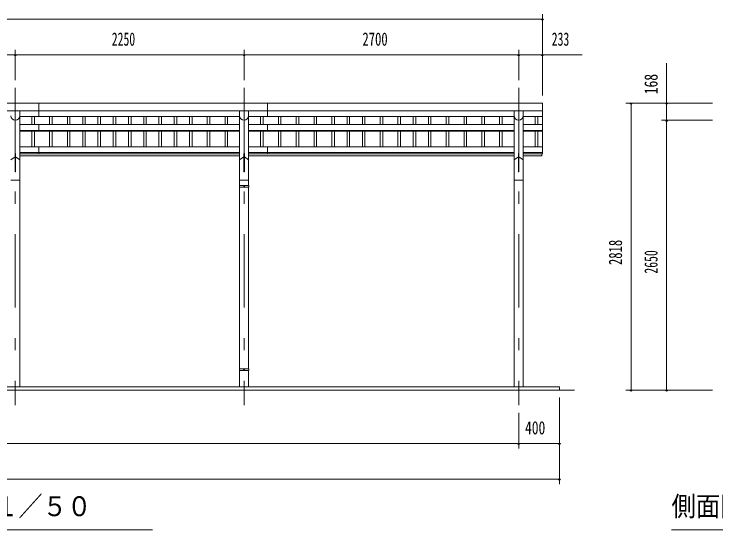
# Model space of a CAD drawing. Units: millimetres, scale not verified, with parts at other scales. Extents: x -25847 to 25859, y -10500 to 10500.
# Drawn here: x 3224 to 10126, y 420 to 5489 of the extents above; entities that cross this region are included whole.
import ezdxf
from ezdxf.enums import TextEntityAlignment as Align

# ---------------------------------------------------------------- set-up
doc = ezdxf.new("R2010")
doc.units = ezdxf.units.MM
doc.header["$LTSCALE"] = 60
doc.linetypes.add('USER3', pattern=[24, 12, -5, 2, -5])
for name, color, linetype, lineweight in [('0-2_1-05BOLD', 7, 'Continuous', 18), ('0-3_1-25CENTER', 3, 'USER3', 18), ('0-4_1-45THIN', 4, 'Continuous', 18), ('0-5_1-55DIM', 3, 'Continuous', 18)]:
    doc.layers.add(name, color=color, linetype=linetype, lineweight=lineweight)
doc.styles.add('ＭＳ ゴシック', font='')
doc.styles.get('ＭＳ ゴシック').set_extended_font_data('MS Gothic')

msp = doc.modelspace()

# ---------------------------------------------------------------- linework, layer by layer
at = {"layer": '0-2_1-05BOLD'}
for p, q in [((3466.44, 4614.67), (3466.44, 4482.27)), ((5716.44, 4614.67), (5716.44, 4482.27)), ((8419.43, 4614.67), (8419.43, 4115.47)), ((-2246.57, 4537.52), (8419.43, 4537.52)), ((3280.98, 4537.52), (3280.98, 1824.67)), ((5441.88, 4537.52), (5441.88, 3802.67)), ((5530.99, 4537.52), (5530.99, 3802.67)), ((8141.88, 4537.52), (8141.88, 1824.67)), ((8230.98, 4537.52), (8230.98, 1824.67)), ((5441.89, 4482.27), (3280.98, 4482.27)), ((8141.88, 4482.27), (5530.99, 4482.27)), ((8230.98, 4482.27), (8419.43, 4482.27)), ((3280.98, 4402.96), (5441.89, 4402.96)), ((3466.44, 4402.96), (3466.44, 4337.03)), ((5530.99, 4402.96), (8141.88, 4402.96)), ((5716.44, 4402.96), (5716.44, 4337.03)), ((8230.98, 4402.96), (8419.43, 4402.96)), ((3280.98, 4345.26), (5441.89, 4345.26)), ((3280.98, 4337.03), (5441.89, 4337.03)), ((5530.99, 4345.26), (8141.88, 4345.26)), ((5530.99, 4337.03), (8141.88, 4337.03)), ((8230.98, 4345.26), (8419.43, 4345.26)), ((8230.98, 4337.03), (8419.43, 4337.03)), ((5441.89, 4182.45), (3280.98, 4182.45)), ((3466.44, 4182.45), (3466.44, 4115.47)), ((8141.88, 4182.45), (5530.99, 4182.45)), ((5716.44, 4182.45), (5716.44, 4115.47)), ((8230.98, 4182.45), (8419.43, 4182.45)), ((3191.88, 4057.25), (3234.18, 4085.19)), ((3238.68, 4117.89), (3238.68, 3937.25)), ((3238.68, 4085.19), (3280.98, 4057.25)), ((5441.89, 4127.34), (3280.98, 4127.34)), ((5441.89, 4115.47), (3280.98, 4115.47)), ((5441.89, 4094.67), (3280.98, 4094.67)), ((5441.88, 4057.25), (5484.18, 4085.19)), ((5488.68, 4117.89), (5484.18, 4117.89)), ((5484.18, 4117.89), (5484.18, 3937.25)), ((5488.68, 4085.19), (5530.98, 4057.25)), ((8141.88, 4127.34), (5530.99, 4127.34)), ((8141.88, 4115.47), (5530.99, 4115.47)), ((8141.88, 4094.67), (5530.99, 4094.67)), ((8141.88, 4057.25), (8184.18, 4085.19)), ((8188.68, 4117.89), (8184.18, 4117.89)), ((8184.18, 4117.89), (8184.18, 3937.25)), ((8188.68, 4085.19), (8230.98, 4057.25)), ((8230.98, 4127.34), (8419.43, 4127.34)), ((8230.98, 4115.47), (8419.43, 4115.47)), ((8230.98, 4094.67), (8414.43, 4094.67)), ((8414.43, 4115.47), (8414.43, 4094.67)), ((3238.68, 3937.25), (3234.18, 3937.25)), ((3280.98, 3856.67), (3191.88, 3856.67)), ((5440.28, 3802.67), (5440.28, 3786.67)), ((5532.59, 3802.67), (5440.28, 3802.67)), ((5530.98, 3856.67), (5441.88, 3856.67)), ((5483.38, 3802.67), (5483.38, 3786.67)), ((5489.48, 3802.67), (5489.48, 3786.67)), ((8230.98, 3856.67), (8141.88, 3856.67)), ((5441.88, 3786.67), (5441.88, 2002.67)), ((5483.38, 3794.67), (5489.48, 3794.67)), ((5530.98, 3786.67), (5530.98, 2002.67)), ((5440.28, 2002.67), (5440.28, 1986.67)), ((5532.59, 2002.67), (5440.28, 2002.67)), ((5483.38, 2002.67), (5483.38, 1986.67)), ((5489.48, 2002.67), (5489.48, 1986.67)), ((5441.88, 1986.67), (5441.88, 1824.67)), ((5483.38, 1994.67), (5489.48, 1994.67)), ((5530.98, 1986.67), (5530.98, 1824.67)), ((8586.43, 1824.67), (-2413.57, 1824.67)), ((8586.43, 1824.67), (8586.43, 1794.67)), ((8736.43, 1794.67), (-2563.56, 1794.67))]:
    msp.add_line(p, q, dxfattribs=at)
for points in [[(8419.43, 4614.67), (-2246.57, 4614.67), (-2246.57, 4115.47)], [(3238.68, 4117.89), (3234.18, 4117.89), (3234.18, 3937.25)], [(5488.68, 4117.89), (5488.68, 3937.25), (5484.18, 3937.25)], [(8188.68, 4117.89), (8188.68, 3937.25), (8184.18, 3937.25)], [(5532.59, 3802.67), (5532.59, 3786.67), (5440.28, 3786.67)], [(5532.59, 2002.67), (5532.59, 1986.67), (5440.28, 1986.67)]]:
    msp.add_lwpolyline(points, dxfattribs=at)
for centre in [(3236.43, 4489.22), (5486.43, 4489.22), (8186.43, 4489.22)]:
    msp.add_arc(centre, 44.55, 180, 0, dxfattribs=at)
at = {"layer": '0-3_1-25CENTER'}
for p, q in [((3236.43, 4764.67), (3236.43, 1644.67)), ((5486.43, 4764.67), (5486.43, 1644.67)), ((8186.43, 4764.67), (8186.43, 1644.67))]:
    msp.add_line(p, q, dxfattribs=at)
at = {"layer": '0-4_1-45THIN'}
for p, q in [((3398.94, 4482.27), (3398.94, 4402.96)), ((3423.94, 4482.27), (3423.94, 4402.96)), ((3573.94, 4482.27), (3573.94, 4402.96)), ((3598.94, 4482.27), (3598.94, 4402.96)), ((3748.94, 4482.27), (3748.94, 4402.96)), ((3773.94, 4482.27), (3773.94, 4402.96)), ((3898.94, 4482.27), (3898.94, 4402.96)), ((3923.94, 4482.27), (3923.94, 4402.96)), ((4048.94, 4482.27), (4048.94, 4402.96)), ((4073.94, 4482.27), (4073.94, 4402.96)), ((4198.94, 4482.27), (4198.94, 4402.96)), ((4223.94, 4482.27), (4223.94, 4402.96)), ((4348.94, 4482.27), (4348.94, 4402.96)), ((4373.94, 4482.27), (4373.94, 4402.96)), ((4498.94, 4482.27), (4498.94, 4402.96)), ((4523.94, 4482.27), (4523.94, 4402.96)), ((4648.94, 4482.27), (4648.94, 4402.96)), ((4673.94, 4482.27), (4673.94, 4402.96)), ((4798.94, 4482.27), (4798.94, 4402.96)), ((4823.94, 4482.27), (4823.94, 4402.96)), ((4948.94, 4482.27), (4948.94, 4402.96)), ((4973.94, 4482.27), (4973.94, 4402.96)), ((5123.93, 4482.27), (5123.93, 4402.96)), ((5148.94, 4482.27), (5148.94, 4402.96)), ((5298.94, 4482.27), (5298.94, 4402.96)), ((5323.94, 4482.27), (5323.94, 4402.96)), ((5648.94, 4482.27), (5648.94, 4402.96)), ((5673.94, 4482.27), (5673.94, 4402.96)), ((5823.94, 4482.27), (5823.94, 4402.96)), ((5848.94, 4482.27), (5848.94, 4402.96)), ((5998.94, 4482.27), (5998.94, 4402.96)), ((6023.94, 4482.27), (6023.94, 4402.96)), ((6173.94, 4482.27), (6173.94, 4402.96)), ((6198.94, 4482.27), (6198.94, 4402.96)), ((6348.93, 4482.27), (6348.93, 4402.96)), ((6373.94, 4482.27), (6373.94, 4402.96)), ((6498.93, 4482.27), (6498.93, 4402.96)), ((6523.94, 4482.27), (6523.94, 4402.96)), ((6648.93, 4482.27), (6648.93, 4402.96)), ((6673.93, 4482.27), (6673.93, 4402.96)), ((6823.94, 4482.27), (6823.94, 4402.96)), ((6848.94, 4482.27), (6848.94, 4402.96)), ((6998.93, 4482.27), (6998.93, 4402.96)), ((7023.94, 4482.27), (7023.94, 4402.96)), ((7148.94, 4482.27), (7148.94, 4402.96)), ((7173.94, 4482.27), (7173.94, 4402.96)), ((7298.93, 4482.27), (7298.93, 4402.96)), ((7323.94, 4482.27), (7323.94, 4402.96)), ((7473.94, 4482.27), (7473.94, 4402.96)), ((7498.94, 4482.27), (7498.94, 4402.96)), ((7648.94, 4482.27), (7648.94, 4402.96)), ((7673.94, 4482.27), (7673.94, 4402.96)), ((7823.94, 4482.27), (7823.94, 4402.96)), ((7848.94, 4482.27), (7848.94, 4402.96)), ((7998.94, 4482.27), (7998.94, 4402.96)), ((8023.94, 4482.27), (8023.94, 4402.96)), ((8348.94, 4482.27), (8348.94, 4402.96)), ((8373.93, 4482.27), (8373.93, 4402.96)), ((3398.94, 4337.03), (3398.94, 4182.45)), ((3423.94, 4337.03), (3423.94, 4182.45)), ((3573.94, 4337.03), (3573.94, 4182.45)), ((3598.94, 4337.03), (3598.94, 4182.45)), ((3748.94, 4337.03), (3748.94, 4182.45)), ((3773.94, 4337.03), (3773.94, 4182.45)), ((3898.94, 4337.03), (3898.94, 4182.45)), ((3923.94, 4337.03), (3923.94, 4182.45)), ((4048.94, 4337.03), (4048.94, 4182.45)), ((4073.94, 4337.03), (4073.94, 4182.45)), ((4198.94, 4337.03), (4198.94, 4182.45)), ((4223.94, 4337.03), (4223.94, 4182.45)), ((4348.94, 4337.03), (4348.94, 4182.45)), ((4373.94, 4337.03), (4373.94, 4182.45)), ((4498.94, 4337.03), (4498.94, 4182.45)), ((4523.94, 4337.03), (4523.94, 4182.45)), ((4648.94, 4337.03), (4648.94, 4182.45)), ((4673.94, 4337.03), (4673.94, 4182.45)), ((4798.94, 4337.03), (4798.94, 4182.45)), ((4823.94, 4337.03), (4823.94, 4182.45)), ((4948.94, 4337.03), (4948.94, 4182.45)), ((4973.94, 4337.03), (4973.94, 4182.45)), ((5123.93, 4337.03), (5123.93, 4182.45)), ((5148.94, 4337.03), (5148.94, 4182.45)), ((5298.94, 4337.03), (5298.94, 4182.45)), ((5323.94, 4337.03), (5323.94, 4182.45)), ((5648.94, 4337.03), (5648.94, 4182.45)), ((5673.94, 4337.03), (5673.94, 4182.45)), ((5823.94, 4337.03), (5823.94, 4182.45)), ((5848.94, 4337.03), (5848.94, 4182.45)), ((5998.94, 4337.03), (5998.94, 4182.45)), ((6023.94, 4337.03), (6023.94, 4182.45)), ((6173.94, 4337.03), (6173.94, 4182.45)), ((6198.94, 4337.03), (6198.94, 4182.45)), ((6348.93, 4337.03), (6348.93, 4182.45)), ((6373.94, 4337.03), (6373.94, 4182.45)), ((6498.93, 4337.03), (6498.93, 4182.45)), ((6523.94, 4337.03), (6523.94, 4182.45)), ((6648.93, 4337.03), (6648.93, 4182.45)), ((6673.93, 4337.03), (6673.93, 4182.45)), ((6823.94, 4337.03), (6823.94, 4182.45)), ((6848.94, 4337.03), (6848.94, 4182.45)), ((6998.93, 4337.03), (6998.93, 4182.45)), ((7023.94, 4337.03), (7023.94, 4182.45)), ((7148.94, 4337.03), (7148.94, 4182.45)), ((7173.94, 4337.03), (7173.94, 4182.45)), ((7298.93, 4337.03), (7298.93, 4182.45)), ((7323.94, 4337.03), (7323.94, 4182.45)), ((7473.94, 4337.03), (7473.94, 4182.45)), ((7498.94, 4337.03), (7498.94, 4182.45)), ((7648.94, 4337.03), (7648.94, 4182.45)), ((7673.94, 4337.03), (7673.94, 4182.45)), ((7823.94, 4337.03), (7823.94, 4182.45)), ((7848.94, 4337.03), (7848.94, 4182.45)), ((7998.94, 4337.03), (7998.94, 4182.45)), ((8023.94, 4337.03), (8023.94, 4182.45)), ((8348.94, 4337.03), (8348.94, 4182.45)), ((8373.93, 4337.03), (8373.93, 4182.45))]:
    msp.add_line(p, q, dxfattribs=at)
at = {"layer": '0-5_1-55DIM'}
for p, q in [((8419.43, 4689.67), (8419.43, 5488.67)), ((-2246.57, 5438.67), (8419.43, 5438.67)), ((8429.43, 5438.67), (8409.43, 5438.67)), ((3236.43, 4839.67), (3236.43, 5138.67)), ((5486.43, 4839.67), (5486.43, 5138.67)), ((8186.43, 4839.67), (8186.43, 5138.67)), ((-2639.07, 5088.67), (8811.93, 5088.67)), ((3246.43, 5088.67), (3226.43, 5088.67)), ((5496.43, 5088.67), (5476.43, 5088.67)), ((8196.43, 5088.67), (8176.43, 5088.67)), ((8429.43, 5088.67), (8409.43, 5088.67)), ((9641.43, 1794.67), (9641.43, 5005.17)), ((10091.43, 4612.67), (9241.44, 4612.67)), ((9301.43, 4612.67), (9281.43, 4612.67)), ((9291.43, 1794.67), (9291.43, 4612.67)), ((9651.43, 4612.67), (9631.43, 4612.67)), ((10091.43, 4444.67), (9591.43, 4444.67)), ((9651.43, 4444.67), (9631.43, 4444.67)), ((10091.43, 1794.67), (9241.44, 1794.67)), ((9301.43, 1794.67), (9281.43, 1794.67)), ((9651.43, 1794.67), (9631.43, 1794.67)), ((8586.43, 1719.67), (8586.43, 869.67)), ((8186.43, 1569.67), (8186.43, 1219.67)), ((-2413.57, 1269.67), (8586.43, 1269.67)), ((8196.43, 1269.67), (8176.43, 1269.67)), ((8596.43, 1269.67), (8576.43, 1269.67)), ((-2413.57, 919.67), (8586.43, 919.67)), ((8596.43, 919.67), (8576.43, 919.67)), ((1586.43, 419.67), (4586.43, 419.67)), ((9688.93, 419.67), (12688.93, 419.67))]:
    msp.add_line(p, q, dxfattribs=at)
for centre in [(8419.43, 5438.67), (3236.43, 5088.67), (5486.43, 5088.67), (8186.43, 5088.67), (8419.43, 5088.67), (9291.43, 4612.67), (9641.43, 4612.67), (9641.43, 4444.67), (9291.43, 1794.67), (9641.43, 1794.67), (8186.43, 1269.67), (8586.43, 1269.67), (8586.43, 919.67)]:
    msp.add_arc(centre, 10, 180, 0, dxfattribs=at)

# ---------------------------------------------------------------- texts
at = {"layer": '0-5_1-55DIM', "color": 7, "style": 'ＭＳ ゴシック'}
for s, height, width, p in [('2250', 130.2, 0.65, (4184.75, 5138.67)), ('2700', 130.2, 0.7, (6649.83, 5138.67)), ('233', 130.2, 0.65, (8511.26, 5138.67)), ('400', 130.2, 0.75, (8248.81, 1319.67)), ('正面図\u3000Ｓ＝１／５０', 195.4, 0.9, (1586.43, 496.31)), ('側面図\u3000Ｓ＝１／５０', 195.4, 0.9, (9688.93, 496.31))]:
    msp.add_text(s, height=height, dxfattribs=dict(at, width=width)).set_placement(p, align=Align.BOTTOM_LEFT)
for s, width, p in [('168', 0.75, (9591.43, 4701.06)), ('2818', 0.7, (9241.43, 3022.4)), ('2650', 0.65, (9591.43, 2938.01))]:
    msp.add_text(s, height=130.2, rotation=90, dxfattribs=dict(at, width=width)).set_placement(p, align=Align.BOTTOM_LEFT)

doc.saveas('drawing.dxf')
